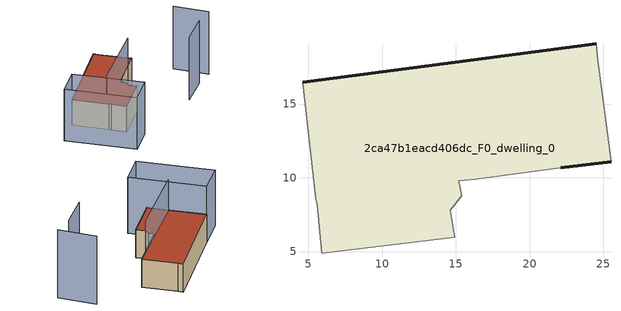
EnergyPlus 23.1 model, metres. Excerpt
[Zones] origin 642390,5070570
2ca47b1eacd406dc_F0_dwelling_0
 floor ground (EU_floor_Construction): 25.51,11.08 24.61,17.99 24.51,19.09 4.6,16.49 5.49,8.58 5.59,8.18 5.89,4.88 14.9,5.98 14.6,7.78 15.4,8.78 15.2,9.78 16.3,9.88 22.11,10.68 z0
 wall outside (EU_wall_Construction): 4.6,16.49 24.51,19.09 / 25.51,11.08 22.11,10.68 z0:6
 wall adiabatic (EU_wall_Construction): 24.51,19.09 24.61,17.99 25.51,11.08 / 22.11,10.68 16.3,9.88 15.2,9.78 15.4,8.78 14.6,7.78 14.9,5.98 5.89,4.88 5.59,8.18 5.49,8.58 4.6,16.49 z0:6
 roof outside (EU_roof_Construction): 24.51,19.09 24.61,17.99 25.51,11.08 22.11,10.68 16.3,9.88 15.2,9.78 15.4,8.78 14.6,7.78 14.9,5.98 5.89,4.88 5.59,8.18 5.49,8.58 4.6,16.49 z6
shading: 5.54,9.11 22.11,10.68 z0:12.5; -2.01,15.69 4.6,16.49 / 4.6,16.49 6.44,1.2 / 6.44,1.2 -0.16,0.4 / -0.16,0.4 -2.01,15.69 z0:12; 23.19,-2.36 30.61,-1.73 / 34.78,-2.34 34.6,5.4 z0:14.6
[Building]
EU S2 Campaign: North Axis=0; Terrain=City; Solar Distribution=FullExterior
[Site:Location]
Lyon-Bron: Latitude=45.75; Longitude=5; Time Zone=1; Elevation=198
[SizingPeriod:WeatherFileDays]
AnnualSizingPeriod: Begin Month=1; Begin Day of Month=1; End Month=12; End Day of Month=31; Day of Week for Start Day=Monday; Use Weather File Daylight Saving Period=No; Use Weather File Rain and Snow Indicators=No
[MATERIAL]
EU_InternalMass_Material: Roughness=MediumRough; Thickness=0.1; Conductivity=1; Density=1800; Specific Heat=900; Thermal Absorptance=0.9; Solar Absorptance=0.7; Visible Absorptance=0.7
[MATERIAL:NOMASS] Roughness=MediumRough; Thermal Absorptance=0.9; Solar Absorptance=0.7; Visible Absorptance=0.7
Name | Thermal Resistance
EU_wall_NoMass | 2.22957
EU_roof_NoMass | 3.10789
EU_floor_NoMass | 1.97231
[CONSTRUCTION]
EU_wall_Construction: EU_wall_NoMass
EU_roof_Construction: EU_roof_NoMass
EU_floor_Construction: EU_floor_NoMass
EU_InternalMass_Construction: EU_InternalMass_Material
[ZONE]
2ca47b1eacd406dc_F0_dwelling_0: Type=1; Multiplier=1; Ceiling Height=autocalculate; Volume=1175.75; Floor Area=autocalculate; Part of Total Floor Area=Yes
[INTERNALMASS]
2ca47b1eacd406dc_F0_dwelling_0_EU_InternalMass: Construction=EU_InternalMass_Construction; Zone or ZoneList=2ca47b1eacd406dc_F0_dwelling_0; Surface Area=195.954
[OTHEREQUIPMENT]
EU_Step8_InternalGain_2ca47b1eacd406dc_F0_dwelling_0_f000: Fuel Type=Electricity; Zone or ZoneList or Space or SpaceList=2ca47b1eacd406dc_F0_dwelling_0; Schedule=EU_Step8_GainSchedule_2ca47b1eacd406dc_F0_dwelling_0_f000; Design Level Calculation Method=Watts/Area; Power per Zone Floor Area=1; Fraction Latent=0; Fraction Radiant=0; Fraction Lost=0; Carbon Dioxide Generation Rate=0; EndUse Subcategory=EU_Step8_InternalGains
[ZONEVENTILATION:DESIGNFLOWRATE]
EU_ConstantAir_2ca47b1eacd406dc_F0_dwelling_0: Zone or ZoneList or Space or SpaceList=2ca47b1eacd406dc_F0_dwelling_0; Schedule=EU_AlwaysOn; Design Flow Rate Calculation Method=AirChanges/Hour; Air Changes per Hour=0.487518; Ventilation Type=Natural; Fan Pressure Rise=0; Fan Total Efficiency=1; Constant Term Coefficient=1; Temperature Term Coefficient=0; Velocity Term Coefficient=0; Velocity Squared Term Coefficient=0; Minimum Indoor Temperature=-100; Maximum Indoor Temperature=100; Delta Temperature=-100; Minimum Outdoor Temperature=-100; Maximum Outdoor Temperature=100; Maximum Wind Speed=40
[HVACTEMPLATE:THERMOSTAT]
EU_HeatOnly_2ca47b1eacd406dc_F0_dwelling_0: Constant Heating Setpoint=20; Constant Cooling Setpoint=50
[HVACTEMPLATE:ZONE:IDEALLOADSAIRSYSTEM]
2ca47b1eacd406dc_F0_dwelling_0: Template Thermostat=EU_HeatOnly_2ca47b1eacd406dc_F0_dwelling_0; System Availability Schedule=EU_AlwaysOn; Maximum Heating Supply Air Temperature=50; Minimum Cooling Supply Air Temperature=13; Maximum Heating Supply Air Humidity Ratio=0.0156; Minimum Cooling Supply Air Humidity Ratio=0.0077; Heating Limit=NoLimit; Cooling Limit=NoLimit; Heating Availability Schedule=EU_AlwaysOn; Cooling Availability Schedule=EU_CoolingOff; Dehumidification Control Type=ConstantSensibleHeatRatio; Cooling Sensible Heat Ratio=0.7; Dehumidification Setpoint=60; Humidification Control Type=None; Humidification Setpoint=30; Outdoor Air Method=None; Outdoor Air Flow Rate per Person=0.00944; Outdoor Air Flow Rate per Zone Floor Area=0; Outdoor Air Flow Rate per Zone=0; Demand Controlled Ventilation Type=None; Outdoor Air Economizer Type=NoEconomizer; Heat Recovery Type=None; Sensible Heat Recovery Effectiveness=0.7; Latent Heat Recovery Effectiveness=0.65
[SIZING:ZONE]
2ca47b1eacd406dc_F0_dwelling_0: Zone Cooling Design Supply Air Temperature Input Method=SupplyAirTemperature; Zone Cooling Design Supply Air Temperature=13; Zone Heating Design Supply Air Temperature Input Method=SupplyAirTemperature; Zone Heating Design Supply Air Temperature=50; Zone Cooling Design Supply Air Humidity Ratio=0.008; Zone Heating Design Supply Air Humidity Ratio=0.008; Cooling Design Air Flow Method=DesignDay; Cooling Design Air Flow Rate=0; Cooling Minimum Air Flow per Zone Floor Area=0.000762; Cooling Minimum Air Flow=0; Cooling Minimum Air Flow Fraction=0.2; Heating Design Air Flow Method=DesignDay; Heating Design Air Flow Rate=0; Heating Maximum Air Flow per Zone Floor Area=0.002032; Heating Maximum Air Flow=0.141576; Heating Maximum Air Flow Fraction=0.3; Account for Dedicated Outdoor Air System=No; Dedicated Outdoor Air System Control Strategy=NeutralSupplyAir; Dedicated Outdoor Air Low Setpoint Temperature for Design=autosize; Dedicated Outdoor Air High Setpoint Temperature for Design=autosize; Zone Load Sizing Method=Sensible Load Only No Latent Load; Zone Latent Cooling Design Supply Air Humidity Ratio Input Method=HumidityRatioDifference; Zone Cooling Design Supply Air Humidity Ratio Difference=0.005; Zone Latent Heating Design Supply Air Humidity Ratio Input Method=HumidityRatioDifference; Zone Humidification Design Supply Air Humidity Ratio Difference=0.005
[SCHEDULE:CONSTANT]
Name | Hourly Value
EU_AlwaysOn | 1
EU_CoolingOff | 0
[SCHEDULE:FILE]
EU_Step8_GainSchedule_2ca47b1eacd406dc_F0_dwelling_0_f000: File=../../schedules/2ca47b1eacd406dc/2ca47b1eacd406dc_F0_dwelling_0_f000_gain.csv; Column Number=1; Rows to Skip at Top=0; Number of Hours of Data=8760; Column Separator=Comma; Interpolate to Timestep=No; Minutes per Item=60; Adjust Schedule for Daylight Savings=Yes
